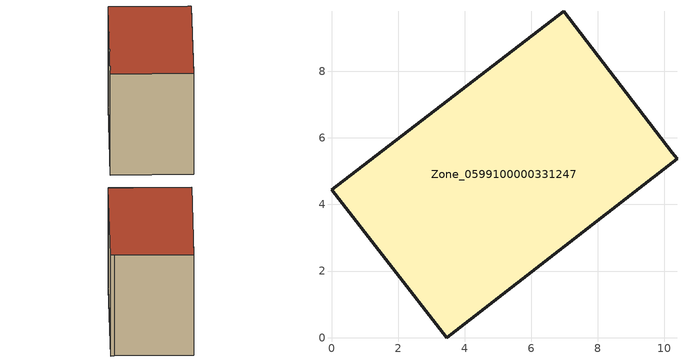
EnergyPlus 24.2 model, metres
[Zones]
Zone_0599100000331247
 floor ground (C_G): 6.97,9.8 10.23,5.55 10.38,5.38 3.46,0 0,4.44 z0.23
 wall outside (C_F): 10.23,5.55 6.97,9.8 0,4.44 3.46,0 10.38,5.38 10.23,5.55 z0.23:8.15
 roof outside (C_R): 0,4.44 3.46,0 10.38,5.38 10.23,5.55 6.97,9.8 z8.15
[BUILDING]
Pand.0599100000331247: North Axis=0; Terrain=City; Loads Convergence Tolerance Value=0.04; Temperature Convergence Tolerance Value=0.4; Solar Distribution=FullExterior; Maximum Number of Warmup Days=25; Minimum Number of Warmup Days=1
[Site:Location]
Rotterdam.The.Hague.AP_ZH_NLD Design_Conditions: Latitude=51.96; Longitude=4.45; Time Zone=1; Elevation=-4.5
[SITE:GROUNDTEMPERATURE:BUILDINGSURFACE]
18, 18, 18, 18, 18, 18, 18, 18, 18, 18, 18, 18
[MATERIAL] Thermal Absorptance=0.9; Solar Absorptance=0.7; Visible Absorptance=0.7
Name | Roughness | Thickness | Conductivity | Density | Specific Heat
G.TI.1975-1991 | MediumSmooth | 0.15 | 0.288461 | 540 | 1210
F.TI.1975-1991 | Rough | 0.3 | 0.230769 | 1920 | 840
R.TI.1975-1991 | MediumRough | 0.2 | 0.153846 | 1500 | 1000
[CONSTRUCTION]
C_G: G.TI.1975-1991
C_F: F.TI.1975-1991
C_R: R.TI.1975-1991
[ZONE]
Zone_0599100000331247: Type=1; Multiplier=1; Ceiling Height=Autocalculate; Volume=Autocalculate; Floor Area=autocalculate; Part of Total Floor Area=Yes
[ZONEINFILTRATION:DESIGNFLOWRATE]
Infil_Zone_0599100000331247: Zone or ZoneList or Space or SpaceList=Zone_0599100000331247; Schedule=AlwaysOn; Design Flow Rate Calculation Method=Flow/Area; Flow Rate per Floor Area=0.003; Constant Term Coefficient=1; Temperature Term Coefficient=0; Velocity Term Coefficient=0; Velocity Squared Term Coefficient=0
[HVACTEMPLATE:ZONE:IDEALLOADSAIRSYSTEM]
Zone_0599100000331247: Maximum Heating Supply Air Temperature=50; Minimum Cooling Supply Air Temperature=13; Maximum Heating Supply Air Humidity Ratio=0.0156; Minimum Cooling Supply Air Humidity Ratio=0.0077; Heating Limit=NoLimit; Cooling Limit=NoLimit; Dehumidification Control Type=ConstantSensibleHeatRatio; Cooling Sensible Heat Ratio=0.7; Dehumidification Setpoint=60; Humidification Control Type=None; Humidification Setpoint=30; Outdoor Air Method=None; Outdoor Air Flow Rate per Person=0.00944; Outdoor Air Flow Rate per Zone Floor Area=0; Outdoor Air Flow Rate per Zone=0; Demand Controlled Ventilation Type=None; Outdoor Air Economizer Type=NoEconomizer; Heat Recovery Type=None; Sensible Heat Recovery Effectiveness=0.7; Latent Heat Recovery Effectiveness=0.65
[ZONECONTROL:THERMOSTAT]
ThermostatControl_Zone_0599100000331247: Zone or ZoneList=Zone_0599100000331247; Control Type Schedule=DualSetpointControlType; Control 1=Thermostat_Zone_0599100000331247; Temperature Difference Between Cutout And Setpoint=0
[THERMOSTATSETPOINT:DUALSETPOINT]
Thermostat_Zone_0599100000331247: Heating Setpoint Temperature Schedule=HeatingSetpoint_Zone_0599100000331247; Cooling Setpoint Temperature Schedule=CoolingSetpoint_Zone_0599100000331247
[SCHEDULE:COMPACT]
HeatingSetpoint_Zone_0599100000331247: Through: 12/31, For: AllDays, Until: 24:00, 21
CoolingSetpoint_Zone_0599100000331247: Through: 12/31, For: AllDays, Until: 24:00, 24
DualSetpointControlType: Through: 12/31, For: AllDays, Until: 24:00, 4
AlwaysOn: Through: 12/31, For: AllDays, Until: 24:00, 1
